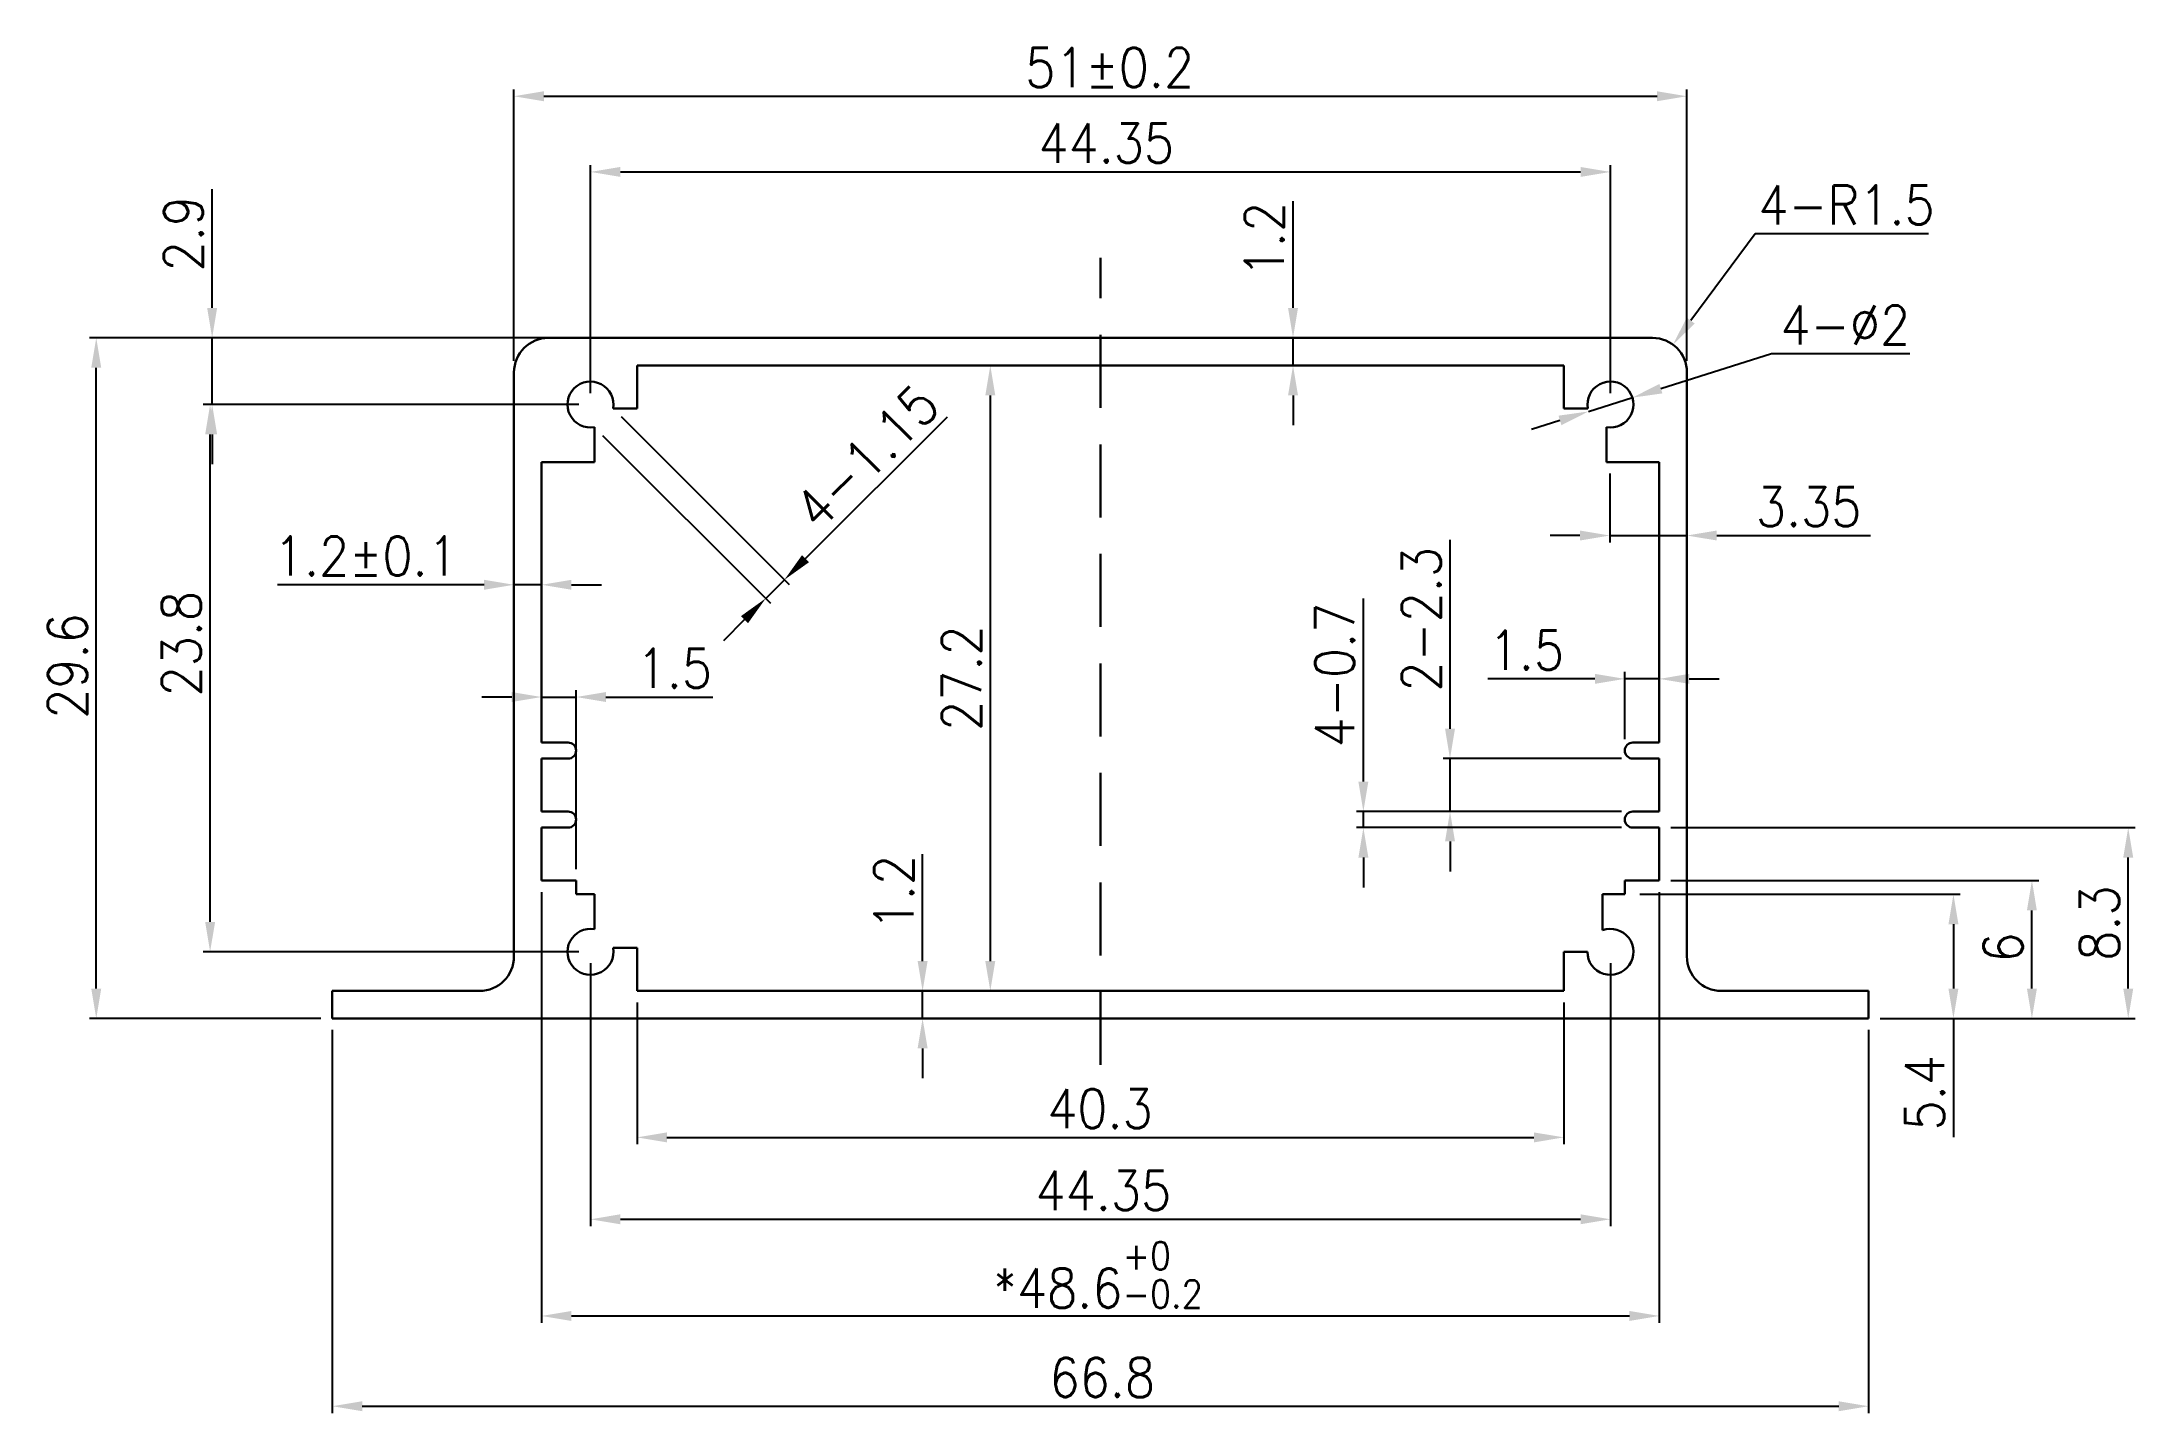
# Model space of a CAD drawing. Header units: millimetres. Extents: x 3 to 94, y 23.7 to 83.4.
import ezdxf

# ---------------------------------------------------------------- set-up
doc = ezdxf.new("R2010")
doc.units = ezdxf.units.MM
doc.header["$LTSCALE"] = 0.5
doc.linetypes.add('CENTER', pattern=[50.8, 31.75, -6.35, 6.35, -6.35])
doc.linetypes.add('HIDDEN', pattern=[9.525, 6.35, -3.175])
doc.layers.get('0').update_dxf_attribs({"lineweight": 30})
doc.layers.get('Defpoints').update_dxf_attribs({"lineweight": 30})
doc.layers.add('图层3', color=1, linetype='CENTER', lineweight=30)
doc.layers.add('标注', color=7, linetype='Continuous', lineweight=30)
doc.styles.add('STYLE2', font='txt.shx', dxfattribs={"width": 0.9})
doc.dimstyles.new('比例2-1', dxfattribs={"dimtxt": 1.7, "dimasz": 1.3, "dimexe": 0.3, "dimexo": 0.5, "dimgap": 0.4, "dimtad": 1, "dimdsep": 46, "dimtxsty": 'STYLE2', "dimcen": 0, "dimclrd": 5, "dimclre": 5, "dimadec": 3, "dimazin": 2, "dimtfac": 1, "dimtmove": 0, "dimatfit": 3, "dimfxl": 0, "dimarcsym": 0})
doc.dimstyles.new('比例2-1$3', dxfattribs={"dimtxt": 1.7, "dimasz": 1.3, "dimexe": 0.3, "dimexo": 0.5, "dimgap": 0.4, "dimtad": 1, "dimtih": 1, "dimtoh": 1, "dimdsep": 46, "dimtxsty": 'STYLE2', "dimcen": 0, "dimclrd": 5, "dimclre": 5, "dimadec": 3, "dimazin": 2, "dimtfac": 1, "dimtmove": 0, "dimatfit": 3, "dimfxl": 0, "dimarcsym": 0})
doc.dimstyles.new('比例2-1$4', dxfattribs={"dimtxt": 1.7, "dimasz": 1.3, "dimexe": 0.3, "dimexo": 0.5, "dimgap": 0.4, "dimtad": 1, "dimtih": 1, "dimtoh": 1, "dimdsep": 46, "dimtxsty": 'STYLE2', "dimcen": 0, "dimclrd": 5, "dimclre": 5, "dimadec": 3, "dimazin": 2, "dimtfac": 1, "dimtofl": 0, "dimtmove": 0, "dimatfit": 3, "dimfxl": 0, "dimarcsym": 0})

# ---------------------------------------------------------------- blocks, each defined once
blk = doc.blocks.new('*D3')
at = {"layer": 'Defpoints', "color": 0}
for p in [(15.613, 40.896), (82.413, 40.896), (82.413, 24.034)]:
    blk.add_point(p, dxfattribs=at)
at = {"layer": '标注', "color": 5, "lineweight": -2}
for p, q in [((15.613, 40.396), (15.613, 23.734)), ((82.413, 40.396), (82.413, 23.734)), ((16.913, 24.034), (81.113, 24.034))]:
    blk.add_line(p, q, dxfattribs=at)
at = {"layer": '标注', "color": 5}
for points in [[(16.913, 24.25), (16.913, 23.817), (15.613, 24.034)], [(81.113, 24.25), (81.113, 23.817), (82.413, 24.034)]]:
    blk.add_solid(points, dxfattribs=at)
at = {"layer": '标注', "color": 0, "insert": (49.094, 25.284), "char_height": 1.7, "attachment_point": 5, "style": 'STYLE2'}
blk.add_mtext('66.8', dxfattribs=at)
blk = doc.blocks.new('*D4')
at = {"layer": 'Defpoints', "color": 0}
for p in [(74.513, 81.003), (23.513, 68.996), (74.513, 68.996)]:
    blk.add_point(p, dxfattribs=at)
at = {"layer": '标注', "color": 5, "lineweight": -2}
for p, q in [((23.513, 69.496), (23.513, 81.303)), ((74.513, 69.496), (74.513, 81.303)), ((24.813, 81.003), (73.213, 81.003))]:
    blk.add_line(p, q, dxfattribs=at)
at = {"layer": '标注', "color": 5}
for points in [[(24.813, 81.22), (24.813, 80.786), (23.513, 81.003)], [(73.213, 81.22), (73.213, 80.786), (74.513, 81.003)]]:
    blk.add_solid(points, dxfattribs=at)
at = {"layer": '标注', "color": 0, "insert": (49.416, 82.253), "char_height": 1.7, "attachment_point": 5, "style": 'STYLE2'}
blk.add_mtext('51%%P0.2', dxfattribs=at)
blk = doc.blocks.new('*D5')
at = {"layer": 'Defpoints', "color": 0}
for p in [(71.188, 77.712), (26.839, 67.596), (71.188, 67.596)]:
    blk.add_point(p, dxfattribs=at)
at = {"layer": '标注', "color": 5, "lineweight": -2}
for p, q in [((26.839, 68.096), (26.839, 78.012)), ((28.139, 77.712), (69.888, 77.712)), ((71.188, 68.096), (71.188, 78.012))]:
    blk.add_line(p, q, dxfattribs=at)
at = {"layer": '标注', "color": 5}
for points in [[(28.139, 77.928), (28.139, 77.495), (26.839, 77.712)], [(69.888, 77.928), (69.888, 77.495), (71.188, 77.712)]]:
    blk.add_solid(points, dxfattribs=at)
at = {"layer": '标注', "color": 0, "insert": (49.263, 78.962), "char_height": 1.7, "attachment_point": 5, "style": 'STYLE2'}
blk.add_mtext('44.35', dxfattribs=at)
blk = doc.blocks.new('*D6')
at = {"layer": 'Defpoints', "color": 0}
for p in [(26.839, 43.796), (71.188, 43.796), (71.188, 32.164)]:
    blk.add_point(p, dxfattribs=at)
at = {"layer": '标注', "color": 5, "lineweight": -2}
for p, q in [((26.839, 43.296), (26.839, 31.864)), ((71.188, 43.296), (71.188, 31.864)), ((28.139, 32.164), (69.888, 32.164))]:
    blk.add_line(p, q, dxfattribs=at)
at = {"layer": '标注', "color": 5}
for points in [[(28.139, 32.381), (28.139, 31.948), (26.839, 32.164)], [(69.888, 32.381), (69.888, 31.948), (71.188, 32.164)]]:
    blk.add_solid(points, dxfattribs=at)
at = {"layer": '标注', "color": 0, "insert": (49.139, 33.414), "char_height": 1.7, "attachment_point": 5, "style": 'STYLE2'}
blk.add_mtext('44.35', dxfattribs=at)
blk = doc.blocks.new('*D7')
at = {"layer": 'Defpoints', "color": 0}
for p in [(28.863, 42.096), (69.163, 42.096), (69.163, 35.726)]:
    blk.add_point(p, dxfattribs=at)
at = {"layer": '标注', "color": 5, "lineweight": -2}
for p, q in [((28.863, 41.596), (28.863, 35.426)), ((69.163, 41.596), (69.163, 35.426)), ((30.163, 35.726), (67.863, 35.726))]:
    blk.add_line(p, q, dxfattribs=at)
at = {"layer": '标注', "color": 5}
for points in [[(30.163, 35.942), (30.163, 35.509), (28.863, 35.726)], [(67.863, 35.942), (67.863, 35.509), (69.163, 35.726)]]:
    blk.add_solid(points, dxfattribs=at)
at = {"layer": '标注', "color": 0, "insert": (48.993, 36.976), "char_height": 1.7, "attachment_point": 5, "style": 'STYLE2'}
blk.add_mtext('40.3', dxfattribs=at)
blk = doc.blocks.new('*D8')
at = {"layer": 'Defpoints', "color": 0}
for p in [(24.713, 46.896), (73.313, 46.896), (73.313, 27.96)]:
    blk.add_point(p, dxfattribs=at)
at = {"layer": '标注', "color": 5, "lineweight": -2}
for p, q in [((24.713, 46.396), (24.713, 27.66)), ((73.313, 46.396), (73.313, 27.66)), ((26.013, 27.96), (72.013, 27.96))]:
    blk.add_line(p, q, dxfattribs=at)
at = {"layer": '标注', "color": 5}
for points in [[(26.013, 28.177), (26.013, 27.743), (24.713, 27.96)], [(72.013, 28.177), (72.013, 27.743), (73.313, 27.96)]]:
    blk.add_solid(points, dxfattribs=at)
at = {"layer": '标注', "color": 0, "insert": (48.898, 29.748), "char_height": 1.7, "attachment_point": 5, "style": 'STYLE2'}
blk.add_mtext('*48.6{\\H0.7x;\\S+0^ -0.2;}', dxfattribs=at)
blk = doc.blocks.new('*D9')
at = {"layer": 'Defpoints', "color": 0}
for p in [(39.171, 42.096), (41.281, 42.096), (39.171, 40.896)]:
    blk.add_point(p, dxfattribs=at)
at = {"layer": '标注', "color": 5, "lineweight": -2}
for p, q in [((41.281, 43.396), (41.281, 48.046)), ((39.671, 42.096), (41.581, 42.096)), ((41.281, 40.896), (41.281, 42.096)), ((39.671, 40.896), (41.581, 40.896)), ((41.281, 39.596), (41.281, 38.296))]:
    blk.add_line(p, q, dxfattribs=at)
at = {"layer": '标注', "color": 5}
for points in [[(41.064, 43.396), (41.498, 43.396), (41.281, 42.096)], [(41.064, 39.596), (41.498, 39.596), (41.281, 40.896)]]:
    blk.add_solid(points, dxfattribs=at)
at = {"layer": '标注', "color": 0, "insert": (40.031, 46.371), "char_height": 1.7, "attachment_point": 5, "rotation": 90, "style": 'STYLE2'}
blk.add_mtext('1.2', dxfattribs=at)
blk = doc.blocks.new('*D10')
at = {"layer": 'Defpoints', "color": 0}
for p in [(73.906, 70.201), (73.013, 68.996)]:
    blk.add_point(p, dxfattribs=at)
at = {"layer": '标注', "color": 5, "lineweight": -2}
for p, q in [((77.48, 75.026), (74.68, 71.246)), ((85.02, 75.026), (77.48, 75.026))]:
    blk.add_line(p, q, dxfattribs=at)
at = {"layer": '标注', "color": 5}
blk.add_solid([(74.506, 71.375), (74.854, 71.117), (73.906, 70.201)], dxfattribs=at)
at = {"layer": '标注', "color": 0, "insert": (81.45, 76.276), "char_height": 1.7, "attachment_point": 5, "style": 'STYLE2'}
blk.add_mtext('4-R1.5', dxfattribs=at)
blk = doc.blocks.new('*D11')
at = {"layer": 'Defpoints', "color": 0}
for p in [(71.163, 65.096), (74.513, 61.9), (74.513, 61.9)]:
    blk.add_point(p, dxfattribs=at)
at = {"layer": '标注', "color": 5, "lineweight": -2}
for p, q in [((71.163, 64.596), (71.163, 61.6)), ((69.863, 61.9), (68.563, 61.9)), ((71.163, 61.9), (74.513, 61.9)), ((74.513, 62.4), (74.513, 62.2)), ((75.813, 61.9), (82.503, 61.9))]:
    blk.add_line(p, q, dxfattribs=at)
at = {"layer": '标注', "color": 5}
for points in [[(69.863, 62.117), (69.863, 61.684), (71.163, 61.9)], [(75.813, 62.117), (75.813, 61.684), (74.513, 61.9)]]:
    blk.add_solid(points, dxfattribs=at)
at = {"layer": '标注', "color": 0, "insert": (79.808, 63.15), "char_height": 1.7, "attachment_point": 5, "style": 'STYLE2'}
blk.add_mtext('3.35', dxfattribs=at)
blk = doc.blocks.new('*D12')
at = {"layer": 'Defpoints', "color": 0}
for p in [(23.513, 60.695), (24.713, 60.695), (23.513, 59.758)]:
    blk.add_point(p, dxfattribs=at)
at = {"layer": '标注', "color": 5, "lineweight": -2}
for p, q in [((23.513, 60.195), (23.513, 59.458)), ((24.713, 60.195), (24.713, 59.458)), ((22.213, 59.758), (13.228, 59.758)), ((24.713, 59.758), (23.513, 59.758)), ((26.013, 59.758), (27.313, 59.758))]:
    blk.add_line(p, q, dxfattribs=at)
at = {"layer": '标注', "color": 5}
for points in [[(22.213, 59.975), (22.213, 59.541), (23.513, 59.758)], [(26.013, 59.975), (26.013, 59.541), (24.713, 59.758)]]:
    blk.add_solid(points, dxfattribs=at)
at = {"layer": '标注', "color": 0, "insert": (17.071, 61.008), "char_height": 1.7, "attachment_point": 5, "style": 'STYLE2'}
blk.add_mtext('1.2%%P0.1', dxfattribs=at)
blk = doc.blocks.new('*D13')
at = {"layer": 'Defpoints', "color": 0}
for p in [(73.313, 46.896), (89.514, 46.896), (82.413, 40.896)]:
    blk.add_point(p, dxfattribs=at)
at = {"layer": '标注', "color": 5, "lineweight": -2}
for p, q in [((73.813, 46.896), (89.814, 46.896)), ((89.514, 42.196), (89.514, 45.596)), ((82.913, 40.896), (89.814, 40.896))]:
    blk.add_line(p, q, dxfattribs=at)
at = {"layer": '标注', "color": 5}
for points in [[(89.297, 45.596), (89.73, 45.596), (89.514, 46.896)], [(89.297, 42.196), (89.73, 42.196), (89.514, 40.896)]]:
    blk.add_solid(points, dxfattribs=at)
at = {"layer": '标注', "color": 0, "insert": (88.264, 43.983), "char_height": 1.7, "attachment_point": 5, "rotation": 90, "style": 'STYLE2'}
blk.add_mtext('6', dxfattribs=at)
blk = doc.blocks.new('*D14')
at = {"layer": 'Defpoints', "color": 0}
for p in [(71.963, 46.296), (86.102, 46.296), (82.413, 40.896)]:
    blk.add_point(p, dxfattribs=at)
at = {"layer": '标注', "color": 5, "lineweight": -2}
for p, q in [((72.463, 46.296), (86.402, 46.296)), ((86.102, 44.996), (86.102, 42.196)), ((82.913, 40.896), (86.402, 40.896)), ((86.102, 40.896), (86.102, 35.736))]:
    blk.add_line(p, q, dxfattribs=at)
at = {"layer": '标注', "color": 5}
for points in [[(85.885, 44.996), (86.319, 44.996), (86.102, 46.296)], [(85.885, 42.196), (86.319, 42.196), (86.102, 40.896)]]:
    blk.add_solid(points, dxfattribs=at)
at = {"layer": '标注', "color": 0, "insert": (84.852, 37.666), "char_height": 1.7, "attachment_point": 5, "rotation": 90, "style": 'STYLE2'}
blk.add_mtext('5.4', dxfattribs=at)
blk = doc.blocks.new('*D15')
at = {"layer": 'Defpoints', "color": 0}
for p in [(73.313, 49.196), (93.703, 49.196), (82.413, 40.896)]:
    blk.add_point(p, dxfattribs=at)
at = {"layer": '标注', "color": 5, "lineweight": -2}
for p, q in [((73.813, 49.196), (94.003, 49.196)), ((93.703, 42.196), (93.703, 47.896)), ((82.913, 40.896), (94.003, 40.896))]:
    blk.add_line(p, q, dxfattribs=at)
at = {"layer": '标注', "color": 5}
for points in [[(93.486, 47.896), (93.919, 47.896), (93.703, 49.196)], [(93.486, 42.196), (93.919, 42.196), (93.703, 40.896)]]:
    blk.add_solid(points, dxfattribs=at)
at = {"layer": '标注', "color": 0, "insert": (92.453, 45.046), "char_height": 1.7, "attachment_point": 5, "rotation": 90, "style": 'STYLE2'}
blk.add_mtext('8.3', dxfattribs=at)
blk = doc.blocks.new('*D16')
at = {"layer": 'Defpoints', "color": 0}
for p in [(60.446, 49.896), (72.163, 49.896), (72.163, 49.196)]:
    blk.add_point(p, dxfattribs=at)
at = {"layer": '标注', "color": 5, "lineweight": -2}
for p, q in [((60.446, 51.196), (60.446, 59.161)), ((71.663, 49.896), (60.146, 49.896)), ((71.663, 49.196), (60.146, 49.196)), ((60.446, 49.196), (60.446, 49.896)), ((60.446, 47.896), (60.446, 46.596))]:
    blk.add_line(p, q, dxfattribs=at)
at = {"layer": '标注', "color": 5}
for points in [[(60.229, 51.196), (60.662, 51.196), (60.446, 49.896)], [(60.229, 47.896), (60.662, 47.896), (60.446, 49.196)]]:
    blk.add_solid(points, dxfattribs=at)
at = {"layer": '标注', "color": 0, "insert": (59.196, 55.828), "char_height": 1.7, "attachment_point": 5, "rotation": 90, "style": 'STYLE2'}
blk.add_mtext('4-0.7', dxfattribs=at)
blk = doc.blocks.new('*D17')
at = {"layer": 'Defpoints', "color": 0}
for p in [(64.213, 52.196), (72.163, 52.196), (72.163, 49.896)]:
    blk.add_point(p, dxfattribs=at)
at = {"layer": '标注', "color": 5, "lineweight": -2}
for p, q in [((64.213, 53.496), (64.213, 61.716)), ((71.663, 52.196), (63.913, 52.196)), ((64.213, 49.896), (64.213, 52.196)), ((71.663, 49.896), (63.913, 49.896)), ((64.213, 48.596), (64.213, 47.296))]:
    blk.add_line(p, q, dxfattribs=at)
at = {"layer": '标注', "color": 5}
for points in [[(63.997, 53.496), (64.43, 53.496), (64.213, 52.196)], [(63.997, 48.596), (64.43, 48.596), (64.213, 49.896)]]:
    blk.add_solid(points, dxfattribs=at)
at = {"layer": '标注', "color": 0, "insert": (62.963, 58.256), "char_height": 1.7, "attachment_point": 5, "rotation": 90, "style": 'STYLE2'}
blk.add_mtext('2-2.3', dxfattribs=at)
blk = doc.blocks.new('*D18')
at = {"layer": 'Defpoints', "color": 0}
for p in [(73.313, 56.492), (73.313, 55.666), (71.813, 52.546)]:
    blk.add_point(p, dxfattribs=at)
at = {"layer": '标注', "color": 5, "lineweight": -2}
for p, q in [((70.513, 55.666), (65.863, 55.666)), ((71.813, 53.046), (71.813, 55.966)), ((73.313, 55.666), (71.813, 55.666)), ((73.313, 55.992), (73.313, 55.366)), ((74.613, 55.666), (75.913, 55.666))]:
    blk.add_line(p, q, dxfattribs=at)
at = {"layer": '标注', "color": 5}
for points in [[(70.513, 55.883), (70.513, 55.449), (71.813, 55.666)], [(74.613, 55.883), (74.613, 55.449), (73.313, 55.666)]]:
    blk.add_solid(points, dxfattribs=at)
at = {"layer": '标注', "color": 0, "insert": (67.538, 56.916), "char_height": 1.7, "attachment_point": 5, "style": 'STYLE2'}
blk.add_mtext('1.5', dxfattribs=at)
blk = doc.blocks.new('*D19')
at = {"layer": 'Defpoints', "color": 0}
for p in [(10.301, 67.596), (26.839, 67.596), (26.839, 43.796)]:
    blk.add_point(p, dxfattribs=at)
at = {"layer": '标注', "color": 5, "lineweight": -2}
for p, q in [((26.339, 67.596), (10.001, 67.596)), ((10.301, 45.096), (10.301, 66.296)), ((26.339, 43.796), (10.001, 43.796))]:
    blk.add_line(p, q, dxfattribs=at)
at = {"layer": '标注', "color": 5}
for points in [[(10.085, 66.296), (10.518, 66.296), (10.301, 67.596)], [(10.085, 45.096), (10.518, 45.096), (10.301, 43.796)]]:
    blk.add_solid(points, dxfattribs=at)
at = {"layer": '标注', "color": 0, "insert": (9.051, 57.197), "char_height": 1.7, "attachment_point": 5, "rotation": 90, "style": 'STYLE2'}
blk.add_mtext('23.8', dxfattribs=at)
blk = doc.blocks.new('*D20')
at = {"layer": 'Defpoints', "color": 0}
for p in [(10.39, 70.496), (25.965, 70.496), (26.839, 67.596)]:
    blk.add_point(p, dxfattribs=at)
at = {"layer": '标注', "color": 5, "lineweight": -2}
for p, q in [((10.39, 71.796), (10.39, 76.956)), ((25.465, 70.496), (10.09, 70.496)), ((10.39, 67.596), (10.39, 70.496)), ((26.339, 67.596), (10.09, 67.596)), ((10.39, 66.296), (10.39, 64.996))]:
    blk.add_line(p, q, dxfattribs=at)
at = {"layer": '标注', "color": 5}
for points in [[(10.173, 71.796), (10.606, 71.796), (10.39, 70.496)], [(10.173, 66.296), (10.606, 66.296), (10.39, 67.596)]]:
    blk.add_solid(points, dxfattribs=at)
at = {"layer": '标注', "color": 0, "insert": (9.14, 75.026), "char_height": 1.7, "attachment_point": 5, "rotation": 90, "style": 'STYLE2'}
blk.add_mtext('2.9', dxfattribs=at)
blk = doc.blocks.new('*D21')
at = {"layer": 'Defpoints', "color": 0}
for p in [(24.713, 54.876), (24.713, 53.741), (26.213, 46.896)]:
    blk.add_point(p, dxfattribs=at)
at = {"layer": '标注', "color": 5, "lineweight": -2}
for p, q in [((23.413, 54.876), (22.113, 54.876)), ((24.713, 54.241), (24.713, 55.176)), ((24.713, 54.876), (26.213, 54.876)), ((26.213, 47.396), (26.213, 55.176)), ((27.513, 54.876), (32.163, 54.876))]:
    blk.add_line(p, q, dxfattribs=at)
at = {"layer": '标注', "color": 5}
for points in [[(23.413, 55.093), (23.413, 54.66), (24.713, 54.876)], [(27.513, 55.093), (27.513, 54.66), (26.213, 54.876)]]:
    blk.add_solid(points, dxfattribs=at)
at = {"layer": '标注', "color": 0, "insert": (30.488, 56.126), "char_height": 1.7, "attachment_point": 5, "style": 'STYLE2'}
blk.add_mtext('1.5', dxfattribs=at)
blk = doc.blocks.new('*D22')
at = {"layer": 'Defpoints', "color": 0}
for p in [(5.351, 70.496), (25.465, 70.496), (15.613, 40.896)]:
    blk.add_point(p, dxfattribs=at)
at = {"layer": '标注', "color": 5, "lineweight": -2}
for p, q in [((24.965, 70.496), (5.051, 70.496)), ((5.351, 42.196), (5.351, 69.196)), ((15.113, 40.896), (5.051, 40.896))]:
    blk.add_line(p, q, dxfattribs=at)
at = {"layer": '标注', "color": 5}
for points in [[(5.134, 69.196), (5.568, 69.196), (5.351, 70.496)], [(5.134, 42.196), (5.568, 42.196), (5.351, 40.896)]]:
    blk.add_solid(points, dxfattribs=at)
at = {"layer": '标注', "color": 0, "insert": (4.101, 56.226), "char_height": 1.7, "attachment_point": 5, "rotation": 90, "style": 'STYLE2'}
blk.add_mtext('29.6', dxfattribs=at)
blk = doc.blocks.new('*D23')
at = {"layer": 'Defpoints', "color": 0}
for p in [(44.224, 69.296), (44.224, 42.096), (44.224, 42.096)]:
    blk.add_point(p, dxfattribs=at)
at = {"layer": '标注', "color": 5, "lineweight": -2}
for p, q in [((43.724, 69.296), (43.924, 69.296)), ((44.224, 67.996), (44.224, 43.396)), ((43.724, 42.096), (43.924, 42.096))]:
    blk.add_line(p, q, dxfattribs=at)
at = {"layer": '标注', "color": 5}
for points in [[(44.007, 67.996), (44.441, 67.996), (44.224, 69.296)], [(44.007, 43.396), (44.441, 43.396), (44.224, 42.096)]]:
    blk.add_solid(points, dxfattribs=at)
at = {"layer": '标注', "color": 0, "insert": (42.974, 55.696), "char_height": 1.7, "attachment_point": 5, "rotation": 90, "style": 'STYLE2'}
blk.add_mtext('27.2', dxfattribs=at)
blk = doc.blocks.new('*D24')
at = {"layer": 'Defpoints', "color": 0}
for p in [(72.142, 67.896), (70.234, 67.295)]:
    blk.add_point(p, dxfattribs=at)
at = {"layer": '标注', "color": 5, "lineweight": -2}
for p, q in [((78.195, 69.802), (73.382, 68.286)), ((84.205, 69.802), (78.195, 69.802)), ((70.234, 67.295), (72.142, 67.896)), ((68.994, 66.905), (67.754, 66.514))]:
    blk.add_line(p, q, dxfattribs=at)
at = {"layer": '标注', "color": 5}
for points in [[(73.317, 68.493), (73.447, 68.08), (72.142, 67.896)], [(68.929, 67.112), (69.059, 66.698), (70.234, 67.295)]]:
    blk.add_solid(points, dxfattribs=at)
at = {"layer": '标注', "color": 0, "insert": (81.4, 71.052), "char_height": 1.7, "attachment_point": 5, "style": 'STYLE2'}
blk.add_mtext('4-∅2', dxfattribs=at)
blk = doc.blocks.new('*D25')
at = {"layer": 'Defpoints', "color": 0}
for p in [(27.824, 67.424), (27.011, 66.611), (35.272, 59.976)]:
    blk.add_point(p, dxfattribs=at)
at = {"layer": '标注', "color": 5, "lineweight": -2}
for p, q in [((28.177, 67.07), (35.484, 59.764)), ((36.191, 60.895), (42.364, 67.068)), ((27.364, 66.257), (34.67, 58.951)), ((34.458, 59.163), (35.272, 59.976)), ((33.539, 58.244), (32.62, 57.324))]:
    blk.add_line(p, q, dxfattribs=at)
at = {"layer": '标注', "color": 5}
for points in [[(36.038, 61.048), (36.344, 60.742), (35.272, 59.976)], [(33.386, 58.397), (33.692, 58.09), (34.458, 59.163)]]:
    blk.add_solid(points, dxfattribs=at)
at = {"layer": '标注', "color": 0, "insert": (38.853, 65.325), "char_height": 1.7, "attachment_point": 5, "rotation": 45, "style": 'STYLE2'}
blk.add_mtext('4-1.15', dxfattribs=at)
blk = doc.blocks.new('*D26')
at = {"layer": 'Defpoints', "color": 0}
for p in [(57.387, 70.496), (57.387, 70.496), (57.387, 69.296)]:
    blk.add_point(p, dxfattribs=at)
at = {"layer": '标注', "color": 5, "lineweight": -2}
for p, q in [((57.387, 71.796), (57.387, 76.446)), ((56.887, 70.496), (57.087, 70.496)), ((57.387, 69.296), (57.387, 70.496)), ((56.887, 69.296), (57.087, 69.296)), ((57.387, 67.996), (57.387, 66.696))]:
    blk.add_line(p, q, dxfattribs=at)
at = {"layer": '标注', "color": 5}
for points in [[(57.171, 71.796), (57.604, 71.796), (57.387, 70.496)], [(57.171, 67.996), (57.604, 67.996), (57.387, 69.296)]]:
    blk.add_solid(points, dxfattribs=at)
at = {"layer": '标注', "color": 0, "insert": (56.137, 74.771), "char_height": 1.7, "attachment_point": 5, "rotation": 90, "style": 'STYLE2'}
blk.add_mtext('1.2', dxfattribs=at)

msp = doc.modelspace()

# ---------------------------------------------------------------- linework, layer by layer
for p, q in [((49.013, 70.496), (25.013, 70.496)), ((49.013, 70.496), (73.013, 70.496)), ((28.863, 67.424), (28.863, 69.296)), ((49.013, 69.296), (28.863, 69.296)), ((49.013, 69.296), (69.163, 69.296)), ((69.163, 67.424), (69.163, 69.296)), ((23.513, 43.596), (23.513, 68.996)), ((74.513, 43.596), (74.513, 68.996)), ((27.824, 67.424), (28.863, 67.424)), ((70.203, 67.424), (69.163, 67.424)), ((27.011, 66.611), (27.011, 65.096)), ((71.016, 66.611), (71.016, 65.096)), ((24.713, 52.896), (24.713, 65.096)), ((27.011, 65.096), (24.713, 65.096)), ((71.016, 65.096), (73.313, 65.096)), ((73.313, 52.896), (73.313, 65.096)), ((25.863, 52.896), (24.713, 52.896)), ((72.163, 52.896), (73.313, 52.896)), ((24.713, 49.896), (24.713, 52.196)), ((25.863, 52.196), (24.713, 52.196)), ((26.213, 52.546), (26.213, 52.546)), ((71.813, 52.546), (71.813, 52.546)), ((72.163, 52.196), (73.313, 52.196)), ((73.313, 49.896), (73.313, 52.196)), ((25.863, 49.896), (24.713, 49.896)), ((24.713, 46.896), (24.713, 49.196)), ((25.863, 49.196), (24.713, 49.196)), ((26.213, 49.546), (26.213, 49.546)), ((71.813, 49.546), (71.813, 49.546)), ((72.163, 49.896), (73.313, 49.896)), ((72.163, 49.196), (73.313, 49.196)), ((73.313, 46.896), (73.313, 49.196)), ((26.213, 46.896), (24.713, 46.896)), ((26.213, 46.296), (26.213, 46.896)), ((71.813, 46.296), (71.813, 46.896)), ((71.813, 46.896), (73.313, 46.896)), ((27.011, 46.296), (26.213, 46.296)), ((27.011, 44.781), (27.011, 46.296)), ((70.85, 44.737), (70.85, 46.296)), ((70.85, 46.296), (71.813, 46.296)), ((27.824, 43.968), (28.863, 43.968)), ((28.863, 43.968), (28.863, 42.096)), ((69.163, 43.796), (69.163, 42.096)), ((70.188, 43.796), (69.163, 43.796)), ((15.613, 40.896), (15.613, 42.096)), ((22.013, 42.096), (15.613, 42.096)), ((49.013, 42.096), (28.863, 42.096)), ((49.013, 42.096), (69.163, 42.096)), ((76.013, 42.096), (82.413, 42.096)), ((82.413, 40.896), (82.413, 42.096)), ((49.013, 40.896), (15.613, 40.896)), ((49.013, 40.896), (82.413, 40.896))]:
    msp.add_line(p, q)
for centre, radius, start, end in [((25.013, 68.996), 1.5, 90, 180), ((73.013, 68.996), 1.5, 0, 90), ((26.839, 67.596), 1, 350.09963, 279.90037), ((71.188, 67.596), 1, 260.09963, 189.90037), ((25.863, 52.546), 0.35, 0, 90), ((72.163, 52.546), 0.35, 90, 180), ((25.863, 52.546), 0.35, 270, 0), ((72.163, 52.546), 0.35, 180, 270), ((25.863, 49.546), 0.35, 0, 90), ((25.863, 49.546), 0.35, 270, 0), ((72.163, 49.546), 0.35, 90, 180), ((72.163, 49.546), 0.35, 180, 270), ((26.839, 43.796), 1, 80.09963, 9.90037), ((71.188, 43.796), 1, 180, 109.75254), ((22.013, 43.596), 1.5, 270, 0), ((76.013, 43.596), 1.5, 180, 270)]:
    msp.add_arc(centre, radius, start, end)
at = {"layer": '图层3', "linetype": 'HIDDEN'}
msp.add_line((49.013, 38.878), (49.013, 73.974), dxfattribs=at)

# ---------------------------------------------------------------- dimensions: what is measured, and where the dimension line sits
at = {"layer": '标注'}
for base, p1, p2, text, picture, middle in [((74.513, 81.003), (23.513, 68.996), (74.513, 68.996), '<>%%P0.2', '*D4', (49.416, 81.003)), ((23.513, 59.758), (24.713, 60.695), (23.513, 60.695), '<>%%P0.1', '*D12', (17.071, 59.758)), ((73.313, 27.96), (24.713, 46.896), (73.313, 46.896), '*<>{\\H0.7x;\\S+0^ -0.2;}', '*D8', (48.898, 27.96))]:
    dim = msp.add_linear_dim(base=base, p1=p1, p2=p2, text=text, dimstyle='比例2-1', dxfattribs=at)
    dim.commit()
    dim.dimension.update_dxf_attribs({"geometry": picture, "text_midpoint": middle, "dimtype": 160})
for base, p1, p2, picture, middle in [((71.188, 77.712), (26.839, 67.596), (71.188, 67.596), '*D5', (49.263, 77.712)), ((73.313, 55.666), (71.813, 52.546), (73.313, 56.492), '*D18', (67.538, 55.666)), ((24.713, 54.876), (26.213, 46.896), (24.713, 53.741), '*D21', (30.488, 54.876)), ((71.188, 32.164), (26.839, 43.796), (71.188, 43.796), '*D6', (49.139, 32.164)), ((69.163, 35.726), (28.863, 42.096), (69.163, 42.096), '*D7', (48.993, 35.726)), ((82.413, 24.034), (15.613, 40.896), (82.413, 40.896), '*D3', (49.094, 24.034))]:
    dim = msp.add_linear_dim(base=base, p1=p1, p2=p2, dimstyle='比例2-1', dxfattribs=at)
    dim.commit()
    dim.dimension.update_dxf_attribs({"geometry": picture, "text_midpoint": middle, "dimtype": 160})
dim = msp.add_radius_dim(center=(73.013, 68.996), mpoint=(73.906, 70.201), text='4-<>', dimstyle='比例2-1$4', dxfattribs=at)
dim.commit()
dim.dimension.update_dxf_attribs({"geometry": '*D10', "text_midpoint": (81.45, 75.026), "dimtype": 164})
for base, p1, p2, picture, middle in [((10.39, 70.496), (26.839, 67.596), (25.965, 70.496), '*D20', (10.39, 75.026)), ((5.351, 70.496), (15.613, 40.896), (25.465, 70.496), '*D22', (5.351, 56.226)), ((10.301, 67.596), (26.839, 43.796), (26.839, 67.596), '*D19', (10.301, 57.197)), ((89.514, 46.896), (82.413, 40.896), (73.313, 46.896), '*D13', (89.514, 43.983)), ((86.102, 46.296), (82.413, 40.896), (71.963, 46.296), '*D14', (86.102, 37.666))]:
    dim = msp.add_linear_dim(base=base, p1=p1, p2=p2, angle=90, dimstyle='比例2-1', dxfattribs=at)
    dim.commit()
    dim.dimension.update_dxf_attribs({"geometry": picture, "text_midpoint": middle, "dimtype": 160})
for base, p1, p2, picture, middle in [((57.387, 70.496), (57.387, 69.296), (57.387, 70.496), '*D26', (56.137, 74.771)), ((44.224, 42.096), (44.224, 69.296), (44.224, 42.096), '*D23', (42.974, 55.696)), ((93.703, 49.196), (82.413, 40.896), (73.313, 49.196), '*D15', (92.453, 45.046)), ((41.281, 42.096), (39.171, 40.896), (39.171, 42.096), '*D9', (40.031, 46.371))]:
    dim = msp.add_linear_dim(base=base, p1=p1, p2=p2, angle=90, dimstyle='比例2-1', dxfattribs=at)
    dim.commit()
    dim.dimension.update_dxf_attribs({"geometry": picture, "text_midpoint": middle})
dim = msp.add_diameter_dim_2p(p1=(70.234, 67.295), p2=(72.142, 67.896), text='4-<>', dimstyle='比例2-1$3', dxfattribs=at)
dim.commit()
dim.dimension.update_dxf_attribs({"geometry": '*D24', "text_midpoint": (81.4, 69.802), "dimtype": 163})
for base, p1, p2, angle, text, picture, middle, dimtype in [((35.272, 59.976), (27.011, 66.611), (27.824, 67.424), 45, '4-<>', '*D25', (39.737, 64.441), 161), ((64.213, 52.196), (72.163, 49.896), (72.163, 52.196), 90, '2-<>', '*D17', (64.213, 58.256), 160), ((60.446, 49.896), (72.163, 49.196), (72.163, 49.896), 90, '4-<>', '*D16', (60.446, 55.828), 160)]:
    dim = msp.add_linear_dim(base=base, p1=p1, p2=p2, angle=angle, text=text, dimstyle='比例2-1', dxfattribs=at)
    dim.commit()
    dim.dimension.update_dxf_attribs({"geometry": picture, "text_midpoint": middle, "dimtype": dimtype})
dim = msp.add_linear_dim(base=(74.513, 61.9), p1=(71.163, 65.096), p2=(74.513, 61.9), dimstyle='比例2-1', dxfattribs=at)
dim.commit()
dim.dimension.update_dxf_attribs({"geometry": '*D11', "text_midpoint": (79.808, 63.15)})

doc.saveas('drawing.dxf')
